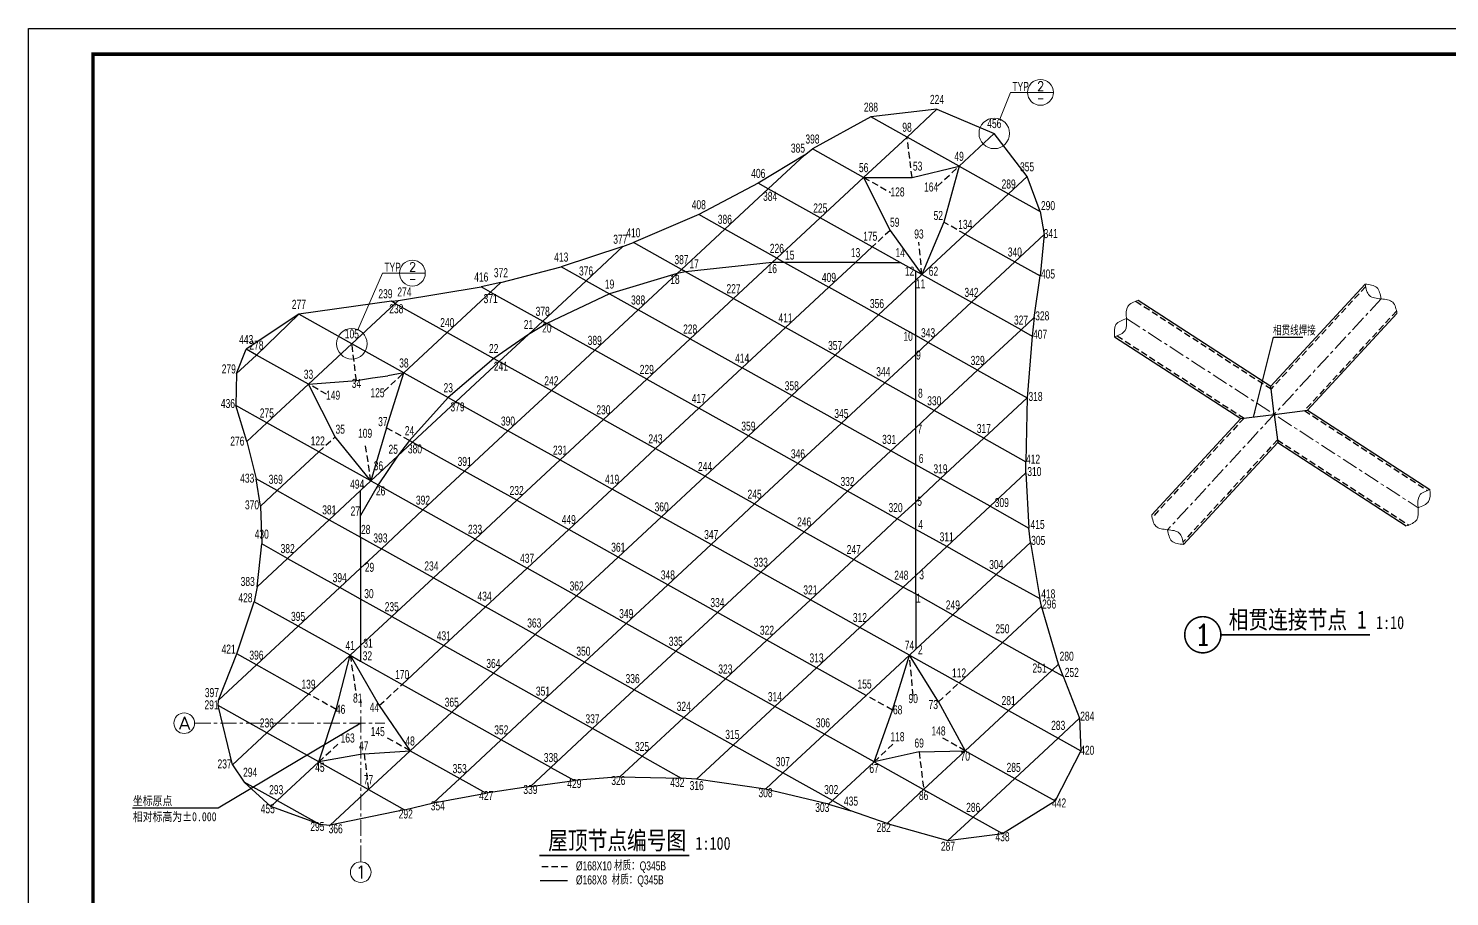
# Model space of a CAD drawing. Header units: millimetres. Extents: x -5285 to 713586, y 0 to 59400.
# Drawn here: x 538324 to 593361, y 25788 to 59400 of the extents above; entities that cross this region are included whole.
import ezdxf
from ezdxf.enums import TextEntityAlignment as Align

# ---------------------------------------------------------------- set-up
doc = ezdxf.new("R2010")
doc.units = ezdxf.units.MM
doc.header["$LTSCALE"] = 1000
for name, pattern in [('CENTER', [2, 1.25, -0.25, 0.25, -0.25]), ('DASHED', [0.75, 0.5, -0.25]), ('HIDDEN', [0.375, 0.25, -0.125])]:
    doc.linetypes.add(name, pattern=pattern)
doc.layers.get('0').update_dxf_attribs({"lineweight": 15})
for name, color, linetype, lineweight in [('BBEAM', 4, 'Continuous', 30), ('BEAM', 161, 'Continuous', 30), ('Index', 1, 'Continuous', 15), ('TD-Dash', 9, 'DASHED', 30), ('TD-DIM', 7, 'Continuous', 15), ('TD-DOTE', 252, 'CENTER', 15), ('TD-TEXT', 2, 'Continuous', 15), ('X-紧固件', 216, 'Continuous', 30)]:
    doc.layers.add(name, color=color, linetype=linetype, lineweight=lineweight)
doc.layers.add('PUB_TITLE', color=4, linetype='Continuous')
doc.styles.add('COMPLEX', font='COMPLEX')
doc.styles.add('T&D', font='haiwenrs.shx', dxfattribs={"width": 0.7, "bigfont": 'hztxt.shx'})
doc.styles.add('TITLE', font='simhei.ttf', dxfattribs={"width": 0.8})
doc.dimstyles.new('T&D100', dxfattribs={"dimscale": 100, "dimtxt": 3, "dimasz": 2, "dimexe": 1, "dimexo": 3, "dimtad": 1, "dimdec": 0, "dimzin": 0, "dimdsep": 46, "dimtxsty": 'T&D', "dimblk": 'ARCHTICK', "dimcen": 0.09, "dimclrt": 2, "dimadec": 0, "dimazin": 0, "dimtfac": 1, "dimtdec": 0, "dimtix": 1, "dimtmove": 2, "dimatfit": 0, "dimfxl": 1, "dimtolj": 1, "dimtzin": 0, "dimarcsym": 0})

# ---------------------------------------------------------------- blocks, each defined once
blk = doc.blocks.new('A$C6C48201D')
at = {"layer": 'PUB_TITLE'}
blk.add_lwpolyline([(0, -89100), (0, 0), (126150, 0), (126150, -89100)], close=True, dxfattribs=at)
at = {"layer": 'PUB_TITLE', "const_width": 210}
blk.add_lwpolyline([(3750, -87600), (124650, -87600), (124650, -1500), (3750, -1500)], close=True, dxfattribs=at)
blk = doc.blocks.new('_ArchTick')
at = {"color": 0, "linetype": 'ByBlock', "const_width": 0.25}
blk.add_lwpolyline([(-0.35, -0.35), (0.35, 0.35)], dxfattribs=at)
blk = doc.blocks.new('TD_详图1')
at = {"layer": 'TD-TEXT', "const_width": 0.6}
blk.add_lwpolyline([(-7, 0, 1), (7, 0, 1)], format="xyb", close=True, dxfattribs=at)
at = {"layer": 'TD-TEXT', "style": 'COMPLEX', "width": 1.047222}
blk.add_attdef('A', text='', height=8, dxfattribs=at).set_placement((-3.5, -3.97), (3.68, -3.97), align=Align.FIT)
blk = doc.blocks.new('TD_轴线')
at = {"layer": 'TD-DOTE', "color": 1, "linetype": 'Continuous'}
blk.add_circle((0, 0), 4, dxfattribs=at)
at = {"layer": 'TD-DOTE', "color": 1, "linetype": 'Continuous', "style": 'COMPLEX'}
blk.add_attdef('A', text='', height=5, dxfattribs=at).set_placement((-2.03, -2.51), (2.25, -2.51), align=Align.FIT)
blk = doc.blocks.new('TD_索引')
at = {"layer": 'Index'}
blk.add_line((-5, 0), (5, 0), dxfattribs=at)
at = {"layer": 'Index', "ltscale": 10}
blk.add_circle((0, 0), 5, dxfattribs=at)
at = {"layer": 'TD-TEXT', "style": 'T&D', "width": 0.7}
blk.add_attdef('TYP', (-10.86, 0.52), '', height=3.5, dxfattribs=at)
at = {"layer": 'TD-TEXT', "style": 'COMPLEX'}
for tag, width, p, p2 in [('1', 1.83243, (-1.3, 0.65), (1.44, 0.65)), ('10', 0.568685, (-1.3, -3.95), (1.44, -3.95))]:
    blk.add_attdef(tag, text='', height=3.5, dxfattribs=dict(at, width=width)).set_placement(p, p2, align=Align.FIT)

msp = doc.modelspace()

# ---------------------------------------------------------------- linework, layer by layer
at = {"layer": 'BBEAM'}
for p, q in [((573509.9, 56272.1), (570952.8, 55972.6)), ((572349.7, 55192.9), (573509.9, 56272.1)), ((573509.9, 56272.1), (575730.1, 55337.4)), ((570952.8, 55972.6), (568687.6, 54736.8)), ((572349.7, 55192.9), (570952.8, 55972.6)), ((570670.1, 53630.4), (572349.7, 55192.9)), ((574365.4, 54067.9), (572349.7, 55192.9)), ((574365.4, 54067.9), (575730.1, 55337.4)), ((577001, 53662.5), (575730.1, 55337.4)), ((568378, 54498.2), (566589.9, 53407.6)), ((566974.7, 53192.9), (568378, 54498.2)), ((568378, 54498.2), (568687.6, 54736.8)), ((570670.1, 53630.4), (568687.6, 54736.8)), ((572545.7, 53624.9), (574365.4, 54067.9)), ((574365.4, 54067.9), (573773.3, 51898.3)), ((574365.4, 54067.9), (576285, 52996.4)), ((566589.9, 53407.6), (564285.4, 52193.9)), ((566974.7, 53192.9), (566589.9, 53407.6)), ((570670.1, 53630.4), (568990.4, 52067.9)), ((570670.1, 53630.4), (572545.7, 53624.9)), ((570670.1, 53630.4), (571692.5, 51581.5)), ((576285, 52996.4), (577001, 53662.5)), ((577502.3, 52317), (577001, 53662.5)), ((566974.7, 53192.9), (565295.1, 51630.4)), ((568990.4, 52067.9), (566974.7, 53192.9)), ((574605.3, 51433.9), (576285, 52996.4)), ((576285, 52996.4), (577502.3, 52317)), ((577502.3, 52317), (577659.1, 51417.5)), ((564285.4, 52193.9), (561750.6, 51108.7)), ((565295.1, 51630.4), (564285.4, 52193.9)), ((568990.4, 52067.9), (567310.7, 50505.4)), ((571006, 50942.9), (568990.4, 52067.9)), ((573773.3, 51898.3), (572925.6, 49871.4)), ((565295.1, 51630.4), (563615.4, 50067.9)), ((567310.7, 50505.4), (565295.1, 51630.4)), ((571692.5, 51581.5), (572925.6, 49871.4)), ((572925.6, 49871.4), (574605.3, 51433.9)), ((574605.3, 51433.9), (576525, 50362.5)), ((576525, 50362.5), (577659.1, 51417.5)), ((577659.1, 51417.5), (577504.7, 49815.7)), ((561344.7, 50955.6), (558958.5, 50167)), ((559920.1, 49630.4), (561344.7, 50955.6)), ((561344.7, 50955.6), (561750.6, 51108.7)), ((563615.4, 50067.9), (561750.6, 51108.7)), ((571006, 50942.9), (570357.2, 50339.4)), ((572087.3, 50339.4), (571006, 50942.9)), ((556622.5, 49562.8), (558958.5, 50167)), ((559920.1, 49630.4), (558958.5, 50167)), ((567130.6, 50337.8), (563775.2, 49978.6)), ((567130.6, 50337.8), (565631, 48942.9)), ((567310.7, 50505.4), (567130.6, 50337.8)), ((567608.1, 50339.4), (567130.6, 50337.8)), ((567310.7, 50505.4), (567608.1, 50339.4)), ((570357.2, 50339.4), (567608.1, 50339.4)), ((567608.1, 50339.4), (569326.3, 49380.4)), ((570357.2, 50339.4), (569326.3, 49380.4)), ((570357.2, 50339.4), (572087.3, 50339.4)), ((572685.7, 50005.4), (572087.3, 50339.4)), ((576525, 50362.5), (574845.3, 48800)), ((576525, 50362.5), (577504.7, 49815.7)), ((556622.5, 49562.8), (555861.6, 49395.5)), ((556224.7, 49192.9), (556622.5, 49562.8)), ((559920.1, 49630.4), (558240.4, 48067.9)), ((559920.1, 49630.4), (560829.9, 49122.5)), ((563444.3, 49908.7), (560829.9, 49122.5)), ((563444.3, 49908.7), (561935.7, 48505.4)), ((563615.4, 50067.9), (563444.3, 49908.7)), ((563775.2, 49978.6), (563444.3, 49908.7)), ((563775.2, 49978.6), (563615.4, 50067.9)), ((565631, 48942.9), (563775.2, 49978.6)), ((572685.7, 49648.2), (571246, 48308.9)), ((572685.7, 49648.2), (572685.7, 50005.4)), ((572925.6, 49871.4), (572685.7, 50005.4)), ((572925.6, 49871.4), (572685.7, 49648.2)), ((572685.7, 47505.4), (572685.7, 49648.2)), ((572925.6, 49871.4), (574845.3, 48800)), ((577275.6, 48203.6), (577504.7, 49815.7)), ((552652.6, 48870), (555861.6, 49395.5)), ((554545.1, 47630.4), (556224.7, 49192.9)), ((556224.7, 49192.9), (555861.6, 49395.5)), ((556224.7, 49192.9), (558240.4, 48067.9)), ((560829.9, 49122.5), (558400.7, 47978.4)), ((560829.9, 49122.5), (561935.7, 48505.4)), ((569326.3, 49380.4), (567646.6, 47817.9)), ((571246, 48308.9), (569326.3, 49380.4)), ((590091.4, 49499.2), (586434.5, 45545.8)), ((552382.6, 48837.3), (548799.5, 48337.2)), ((550849.7, 47192.9), (552529.4, 48755.4)), ((552382.6, 48837.3), (552652.6, 48870)), ((552529.4, 48755.4), (552382.6, 48837.3)), ((552529.4, 48755.4), (552652.6, 48870)), ((552529.4, 48755.4), (554545.1, 47630.4)), ((561935.7, 48505.4), (560256, 46942.9)), ((563951.3, 47380.4), (561935.7, 48505.4)), ((565631, 48942.9), (563951.3, 47380.4)), ((565631, 48942.9), (567646.6, 47817.9)), ((574845.3, 48800), (573165.6, 47237.5)), ((576764.9, 47728.6), (574845.3, 48800)), ((581304.3, 48873.5), (586434.5, 45545.8)), ((548799.5, 48337.2), (546758.6, 46976.3)), ((548799.5, 48337.2), (547154.4, 46755.4)), ((550849.7, 47192.9), (548799.5, 48337.2)), ((557690.4, 47556.2), (558240.4, 48067.9)), ((558400.7, 47978.4), (557690.4, 47556.2)), ((558240.4, 48067.9), (558400.7, 47978.4)), ((558400.7, 47978.4), (560256, 46942.9)), ((571246, 48308.9), (569566.3, 46746.4)), ((572685.7, 47505.4), (571246, 48308.9)), ((576764.9, 47728.6), (577275.6, 48203.6)), ((577275.6, 48203.6), (577192.4, 47490)), ((591324.7, 48358.4), (587864.8, 44618)), ((552865.4, 46067.9), (554545.1, 47630.4)), ((554545.1, 47630.4), (556342.5, 46627.1)), ((557690.4, 47556.2), (556342.5, 46627.1)), ((556560.7, 46505.4), (557690.4, 47556.2)), ((563951.3, 47380.4), (562271.6, 45817.9)), ((563951.3, 47380.4), (565966.9, 46255.4)), ((567646.6, 47817.9), (565966.9, 46255.4)), ((569566.3, 46746.4), (567646.6, 47817.9)), ((572685.7, 46791.1), (572685.7, 47505.4)), ((573165.6, 47237.5), (572685.7, 47505.4)), ((576764.9, 47728.6), (575085.2, 46166.1)), ((576764.9, 47728.6), (577192.4, 47490)), ((577192.4, 47490), (577000, 45097.4)), ((580390.1, 47464.1), (585276.8, 44294.3)), ((546380.9, 46035.8), (546758.6, 46976.3)), ((547154.4, 46755.4), (546758.6, 46976.3)), ((549170.1, 45630.4), (550849.7, 47192.9)), ((552865.4, 46067.9), (550849.7, 47192.9)), ((558576.3, 45380.4), (560256, 46942.9)), ((562271.6, 45817.9), (560256, 46942.9)), ((572685.7, 46791.1), (571485.9, 45675)), ((573165.6, 47237.5), (572685.7, 46791.1)), ((572685.7, 45005.4), (572685.7, 46791.1)), ((575085.2, 46166.1), (573165.6, 47237.5)), ((547154.4, 46755.4), (546380.9, 46035.8)), ((549170.1, 45630.4), (547154.4, 46755.4)), ((556342.5, 46627.1), (554582.9, 45109.2)), ((556560.7, 46505.4), (554881, 44942.9)), ((556342.5, 46627.1), (556560.7, 46505.4)), ((556560.7, 46505.4), (558576.3, 45380.4)), ((565966.9, 46255.4), (564287.2, 44692.9)), ((567886.6, 45183.9), (565966.9, 46255.4)), ((569566.3, 46746.4), (567886.6, 45183.9)), ((571485.9, 45675), (569566.3, 46746.4)), ((546380.9, 46035.8), (546353.7, 44802.3)), ((549170.1, 45630.4), (551028, 45766.7)), ((551028, 45766.7), (551643.3, 45875.5)), ((551643.3, 45875.5), (552245.1, 45954.8)), ((552195.6, 43941.7), (552865.4, 46067.9)), ((552865.4, 46067.9), (552245.1, 45954.8)), ((552865.4, 46067.9), (554582.9, 45109.2)), ((562271.6, 45817.9), (560591.9, 44255.4)), ((562271.6, 45817.9), (564287.2, 44692.9)), ((575085.2, 46166.1), (573405.5, 44603.6)), ((575085.2, 46166.1), (577000, 45097.4)), ((549170.1, 45630.4), (547557.6, 44130.4)), ((550202.1, 43590.4), (549170.1, 45630.4)), ((558576.3, 45380.4), (556896.6, 43817.9)), ((560591.9, 44255.4), (558576.3, 45380.4)), ((567886.6, 45183.9), (566206.9, 43621.4)), ((569806.2, 44112.5), (567886.6, 45183.9)), ((571485.9, 45675), (569806.2, 44112.5)), ((572685.7, 45005.4), (571485.9, 45675)), ((547557.6, 44130.4), (546353.7, 44802.3)), ((546776.9, 43404.2), (546353.7, 44802.3)), ((554582.9, 45109.2), (553082.4, 43446.7)), ((554881, 44942.9), (553201.3, 43380.4)), ((554582.9, 45109.2), (554881, 44942.9)), ((554881, 44942.9), (556896.6, 43817.9)), ((562607.6, 43130.4), (564287.2, 44692.9)), ((566206.9, 43621.4), (564287.2, 44692.9)), ((572685.7, 43933.9), (572685.7, 45005.4)), ((573405.5, 44603.6), (572685.7, 45005.4)), ((573405.5, 44603.6), (572685.7, 43933.9)), ((575325.2, 43532.1), (573405.5, 44603.6)), ((575325.2, 43532.1), (577000, 45097.4)), ((577000, 45097.4), (576948.7, 42626)), ((587864.8, 44618), (592598.1, 41547.8)), ((547557.6, 44130.4), (546776.9, 43404.2)), ((549573.2, 43005.4), (547557.6, 44130.4)), ((560591.9, 44255.4), (558912.2, 42692.9)), ((560591.9, 44255.4), (562607.6, 43130.4)), ((569806.2, 44112.5), (568126.5, 42550)), ((571725.9, 43041.1), (569806.2, 44112.5)), ((585276.8, 44294.3), (581824.8, 40562.4)), ((551588.8, 41880.4), (550202.1, 43590.4)), ((552195.6, 43941.7), (551588.8, 41880.4)), ((556896.6, 43817.9), (555216.9, 42255.4)), ((558912.2, 42692.9), (556896.6, 43817.9)), ((564527.2, 42058.9), (566206.9, 43621.4)), ((568126.5, 42550), (566206.9, 43621.4)), ((572685.7, 43933.9), (571725.9, 43041.1)), ((572685.7, 42505.4), (572685.7, 43933.9)), ((575325.2, 43532.1), (573645.5, 41969.6)), ((575325.2, 43532.1), (576948.7, 42626)), ((546776.9, 43404.2), (547149.3, 41958.2)), ((549573.2, 43005.4), (547960.7, 41505.4)), ((551588.8, 41880.4), (549573.2, 43005.4)), ((553082.4, 43446.7), (552616.1, 42836)), ((552616.1, 42836), (553201.3, 43380.4)), ((553082.4, 43446.7), (553201.3, 43380.4)), ((553201.3, 43380.4), (555216.9, 42255.4)), ((562607.6, 43130.4), (560927.9, 41567.9)), ((562607.6, 43130.4), (564527.2, 42058.9)), ((571725.9, 43041.1), (570046.2, 41478.6)), ((572685.7, 42505.4), (571725.9, 43041.1)), ((586707.2, 43366.5), (583058.1, 39421.6)), ((586707.2, 43366.5), (591683.9, 40138.4)), ((551588.8, 41880.4), (552616.1, 42836)), ((552616.1, 42836), (551865.7, 41725.8)), ((558912.2, 42692.9), (557232.6, 41130.4)), ((558912.2, 42692.9), (560927.9, 41567.9)), ((566446.8, 40987.5), (568126.5, 42550)), ((570046.2, 41478.6), (568126.5, 42550)), ((572685.7, 41076.8), (572685.7, 42505.4)), ((573645.5, 41969.6), (572685.7, 42505.4)), ((576955.3, 42191.4), (576948.7, 42626)), ((547960.7, 41505.4), (547149.3, 41958.2)), ((547307.8, 40898), (547149.3, 41958.2)), ((551588.8, 41880.4), (551185.7, 41505.4)), ((551588.8, 41880.4), (551865.7, 41725.8)), ((555216.9, 42255.4), (553604.4, 40755.4)), ((557232.6, 41130.4), (555216.9, 42255.4)), ((564527.2, 42058.9), (562847.5, 40496.4)), ((564527.2, 42058.9), (566446.8, 40987.5)), ((573645.5, 41969.6), (572685.7, 41076.8)), ((575565.1, 40898.2), (573645.5, 41969.6)), ((575565.1, 40898.2), (576955.3, 42191.4)), ((576955.3, 42191.4), (577072.8, 40056.8)), ((547960.7, 41505.4), (547307.8, 40898)), ((547960.7, 41505.4), (549976.3, 40380.4)), ((551185.7, 41505.4), (549976.3, 40380.4)), ((551865.7, 41725.8), (551185.7, 40539.4)), ((551185.7, 40539.4), (551185.7, 41505.4)), ((551865.7, 41725.8), (553604.4, 40755.4)), ((560927.9, 41567.9), (559248.2, 40005.4)), ((562847.5, 40496.4), (560927.9, 41567.9)), ((568366.5, 39916.1), (570046.2, 41478.6)), ((571965.8, 40407.1), (570046.2, 41478.6)), ((547307.8, 40898), (547359.7, 39440.8)), ((553604.4, 40755.4), (551991.9, 39255.4)), ((555620.1, 39630.4), (553604.4, 40755.4)), ((557232.6, 41130.4), (555620.1, 39630.4)), ((557232.6, 41130.4), (559248.2, 40005.4)), ((566446.8, 40987.5), (564767.2, 39425)), ((566446.8, 40987.5), (568366.5, 39916.1)), ((572685.7, 41076.8), (571965.8, 40407.1)), ((572685.7, 40005.4), (572685.7, 41076.8)), ((575565.1, 40898.2), (573885.5, 39335.7)), ((575565.1, 40898.2), (577072.8, 40056.8)), ((549976.3, 40380.4), (548363.8, 38880.4)), ((549976.3, 40380.4), (551185.7, 39705.4)), ((551185.7, 39705.4), (551185.7, 40539.4)), ((562847.5, 40496.4), (561167.8, 38933.9)), ((564767.2, 39425), (562847.5, 40496.4)), ((570286.1, 38844.6), (571965.8, 40407.1)), ((572685.7, 40005.4), (571965.8, 40407.1)), ((551185.7, 39705.4), (551185.7, 38505.4)), ((551185.7, 39705.4), (551991.9, 39255.4)), ((555620.1, 39630.4), (554007.6, 38130.4)), ((555620.1, 39630.4), (557635.7, 38505.4)), ((557635.7, 38505.4), (559248.2, 40005.4)), ((561167.8, 38933.9), (559248.2, 40005.4)), ((568366.5, 39916.1), (566686.8, 38353.6)), ((568366.5, 39916.1), (570286.1, 38844.6)), ((572685.7, 38219.6), (572685.7, 40005.4)), ((573885.5, 39335.7), (572685.7, 40005.4)), ((577131.6, 39498.2), (577072.8, 40056.8)), ((547184.2, 37783.1), (547359.7, 39440.8)), ((548363.8, 38880.4), (547359.7, 39440.8)), ((551991.9, 39255.4), (551185.7, 38505.4)), ((554007.6, 38130.4), (551991.9, 39255.4)), ((564767.2, 39425), (563087.5, 37862.5)), ((566686.8, 38353.6), (564767.2, 39425)), ((572685.7, 38219.6), (573885.5, 39335.7)), ((575805.1, 38264.3), (573885.5, 39335.7)), ((575805.1, 38264.3), (577131.6, 39498.2)), ((577131.6, 39498.2), (577488.8, 37324.6)), ((548363.8, 38880.4), (547184.2, 37783.1)), ((548363.8, 38880.4), (550379.4, 37755.4)), ((561167.8, 38933.9), (559555.3, 37433.9)), ((563087.5, 37862.5), (561167.8, 38933.9)), ((570286.1, 38844.6), (568606.4, 37282.1)), ((570286.1, 38844.6), (572205.8, 37773.2)), ((551185.7, 38505.4), (550379.4, 37755.4)), ((551185.7, 38505.4), (551185.7, 37305.4)), ((554007.6, 38130.4), (552395.1, 36630.4)), ((554007.6, 38130.4), (556023.2, 37005.4)), ((556023.2, 37005.4), (557635.7, 38505.4)), ((559555.3, 37433.9), (557635.7, 38505.4)), ((566686.8, 38353.6), (565007.1, 36791.1)), ((568606.4, 37282.1), (566686.8, 38353.6)), ((572205.8, 37773.2), (572685.7, 38219.6)), ((572685.7, 37505.4), (572685.7, 38219.6)), ((574125.4, 36701.8), (575805.1, 38264.3)), ((575805.1, 38264.3), (577488.8, 37324.6)), ((547184.2, 37783.1), (547064.6, 37205.5)), ((550379.4, 37755.4), (548766.9, 36255.4)), ((551185.7, 37305.4), (550379.4, 37755.4)), ((559555.3, 37433.9), (557942.8, 35933.9)), ((561475, 36362.5), (559555.3, 37433.9)), ((563087.5, 37862.5), (561475, 36362.5)), ((565007.1, 36791.1), (563087.5, 37862.5)), ((572205.8, 37773.2), (570526.1, 36210.7)), ((572205.8, 37773.2), (572685.7, 37505.4)), ((572685.7, 37505.4), (572685.7, 35362.5)), ((572685.7, 37505.4), (574125.4, 36701.8)), ((546391.9, 35180.9), (547064.6, 37205.5)), ((548766.9, 36255.4), (547064.6, 37205.5)), ((551185.7, 37305.4), (551185.7, 35505.4)), ((552395.1, 36630.4), (551185.7, 37305.4)), ((554410.7, 35505.4), (556023.2, 37005.4)), ((557942.8, 35933.9), (556023.2, 37005.4)), ((568606.4, 37282.1), (566926.8, 35719.6)), ((570526.1, 36210.7), (568606.4, 37282.1)), ((576045.1, 35630.4), (577553.9, 37034)), ((577553.9, 37034), (577488.8, 37324.6)), ((578215.2, 34791.9), (577553.9, 37034)), ((551185.7, 35505.4), (552395.1, 36630.4)), ((552395.1, 36630.4), (554410.7, 35505.4)), ((561475, 36362.5), (559862.5, 34862.5)), ((563394.6, 35291.1), (561475, 36362.5)), ((565007.1, 36791.1), (563394.6, 35291.1)), ((566926.8, 35719.6), (565007.1, 36791.1)), ((572685.7, 35362.5), (574125.4, 36701.8)), ((574125.4, 36701.8), (576045.1, 35630.4)), ((548766.9, 36255.4), (547154.4, 34755.4)), ((550782.6, 35130.4), (548766.9, 36255.4)), ((557942.8, 35933.9), (556330.3, 34433.9)), ((559862.5, 34862.5), (557942.8, 35933.9)), ((570526.1, 36210.7), (568846.4, 34648.2)), ((572445.7, 35139.3), (570526.1, 36210.7)), ((550782.6, 35130.4), (551185.7, 35505.4)), ((551185.7, 35505.4), (551185.7, 34905.4)), ((552798.2, 34005.4), (554410.7, 35505.4)), ((556330.3, 34433.9), (554410.7, 35505.4)), ((563394.6, 35291.1), (561782.1, 33791.1)), ((565314.3, 34219.6), (563394.6, 35291.1)), ((566926.8, 35719.6), (565314.3, 34219.6)), ((568846.4, 34648.2), (566926.8, 35719.6)), ((572445.7, 35139.3), (572685.7, 35362.5)), ((574365.4, 34067.9), (576045.1, 35630.4)), ((576045.1, 35630.4), (577964.7, 34558.9)), ((545685.9, 33389.3), (546391.9, 35180.9)), ((547154.4, 34755.4), (545685.9, 33389.3)), ((547154.4, 34755.4), (546391.9, 35180.9)), ((549170.1, 33630.4), (547154.4, 34755.4)), ((550782.6, 35130.4), (549170.1, 33630.4)), ((550239.4, 33033.5), (550782.6, 35130.4)), ((550782.6, 35130.4), (551911.6, 33180.6)), ((550782.6, 35130.4), (551185.7, 34905.4)), ((551185.7, 34905.4), (552798.2, 34005.4)), ((559862.5, 34862.5), (558250, 33362.5)), ((561782.1, 33791.1), (559862.5, 34862.5)), ((572445.7, 35139.3), (570766, 33576.8)), ((571780.9, 33010.3), (572445.7, 35139.3)), ((573572.7, 33330.5), (572445.7, 35139.3)), ((572445.7, 35139.3), (574365.4, 34067.9)), ((577964.7, 34558.9), (578215.2, 34791.9)), ((578394.1, 34319.3), (578215.2, 34791.9)), ((556330.3, 34433.9), (554717.8, 32933.9)), ((558250, 33362.5), (556330.3, 34433.9)), ((565314.3, 34219.6), (563701.8, 32719.6)), ((567233.9, 33148.2), (565314.3, 34219.6)), ((568846.4, 34648.2), (567233.9, 33148.2)), ((570766, 33576.8), (568846.4, 34648.2)), ((577964.7, 34558.9), (576285, 32996.4)), ((577964.7, 34558.9), (578394.1, 34319.3)), ((578394.1, 34319.3), (579030.8, 32693.5)), ((549170.1, 33630.4), (547557.6, 32130.4)), ((552798.2, 34005.4), (554717.8, 32933.9)), ((561782.1, 33791.1), (560169.6, 32291.1)), ((563701.8, 32719.6), (561782.1, 33791.1)), ((570766, 33576.8), (569153.5, 32076.8)), ((574365.4, 34067.9), (576285, 32996.4)), ((545666.5, 33185.8), (545685.9, 33389.3)), ((547557.6, 32130.4), (545666.5, 33185.8)), ((546228.9, 30894.4), (545666.5, 33185.8)), ((549573.2, 31005.4), (550239.4, 33033.5)), ((551911.6, 33180.6), (553105.3, 31433.9)), ((558250, 33362.5), (556637.5, 31862.5)), ((560169.6, 32291.1), (558250, 33362.5)), ((567233.9, 33148.2), (565621.4, 31648.2)), ((569153.5, 32076.8), (567233.9, 33148.2)), ((573572.7, 33330.5), (574605.3, 31433.9)), ((553105.3, 31433.9), (554717.8, 32933.9)), ((556637.5, 31862.5), (554717.8, 32933.9)), ((563701.8, 32719.6), (562089.3, 31219.6)), ((565621.4, 31648.2), (563701.8, 32719.6)), ((571073.2, 31005.4), (571780.9, 33010.3)), ((574605.3, 31433.9), (576285, 32996.4)), ((576285, 32996.4), (578204.7, 31925)), ((578204.7, 31925), (579030.8, 32693.5)), ((579030.8, 32693.5), (579080.7, 31436)), ((547557.6, 32130.4), (546228.9, 30894.4)), ((549573.2, 31005.4), (547557.6, 32130.4)), ((560169.6, 32291.1), (558557.1, 30791.1)), ((562089.3, 31219.6), (560169.6, 32291.1)), ((569153.5, 32076.8), (567541, 30576.8)), ((571073.2, 31005.4), (569153.5, 32076.8)), ((578204.7, 31925), (576525, 30362.5)), ((578204.7, 31925), (579080.7, 31436)), ((551327.5, 31318.4), (553105.3, 31433.9)), ((553105.3, 31433.9), (551492.8, 29933.9)), ((553105.3, 31433.9), (555025, 30362.5)), ((556637.5, 31862.5), (555025, 30362.5)), ((558557.1, 30791.1), (556637.5, 31862.5)), ((565621.4, 31648.2), (564203.1, 30328.9)), ((567541, 30576.8), (565621.4, 31648.2)), ((572819.2, 31387.3), (571073.2, 31005.4)), ((572819.2, 31387.3), (574605.3, 31433.9)), ((574605.3, 31433.9), (572992.8, 29933.9)), ((574605.3, 31433.9), (576525, 30362.5)), ((579080.7, 31436), (578086.4, 29491)), ((546228.9, 30894.4), (546681.7, 30219.2)), ((549573.2, 31005.4), (547960.7, 29505.4)), ((551327.5, 31318.4), (549573.2, 31005.4)), ((549573.2, 31005.4), (551492.8, 29933.9)), ((562089.3, 31219.6), (561228.2, 30418.7)), ((562089.3, 31219.6), (563603.3, 30374.6)), ((571073.2, 31005.4), (569460.7, 29505.4)), ((571073.2, 31005.4), (572992.8, 29933.9)), ((555025, 30362.5), (554015.8, 29423.7)), ((555025, 30362.5), (556054, 29788.2)), ((558557.1, 30791.1), (557764, 30053.3)), ((557764, 30053.3), (559466.4, 30283.6)), ((558557.1, 30791.1), (559466.4, 30283.6)), ((561228.2, 30418.7), (559466.4, 30283.6)), ((561228.2, 30418.7), (563603.3, 30374.6)), ((564203.1, 30328.9), (563603.3, 30374.6)), ((566869.2, 29951.9), (564203.1, 30328.9)), ((567541, 30576.8), (566869.2, 29951.9)), ((569460.7, 29505.4), (567541, 30576.8)), ((576525, 30362.5), (574912.5, 28862.5)), ((576525, 30362.5), (578086.4, 29491)), ((547960.7, 29505.4), (546681.7, 30219.2)), ((546681.7, 30219.2), (547715.7, 29277.4)), ((551492.8, 29933.9), (550011.2, 28555.7)), ((551492.8, 29933.9), (552894, 29151.9)), ((554015.8, 29423.7), (556054, 29788.2)), ((557764, 30053.3), (556054, 29788.2)), ((569306.6, 29362.1), (566869.2, 29951.9)), ((572992.8, 29933.9), (571582.6, 28622.1)), ((572992.8, 29933.9), (574912.5, 28862.5)), ((547960.7, 29505.4), (547715.7, 29277.4)), ((549590.2, 28595.9), (547715.7, 29277.4)), ((547960.7, 29505.4), (549590.2, 28595.9)), ((552894, 29151.9), (554015.8, 29423.7)), ((569460.7, 29505.4), (569306.6, 29362.1)), ((569306.6, 29362.1), (570179.4, 29104.2)), ((569460.7, 29505.4), (570179.4, 29104.2)), ((576048.6, 28228.4), (578086.4, 29491)), ((552894, 29151.9), (550011.2, 28555.7)), ((571582.6, 28622.1), (570179.4, 29104.2)), ((571582.6, 28622.1), (573934.8, 27953.1)), ((574912.5, 28862.5), (573934.8, 27953.1)), ((574912.5, 28862.5), (576048.6, 28228.4)), ((549590.2, 28595.9), (550011.2, 28555.7)), ((573934.8, 27953.1), (576048.6, 28228.4)), ((559205.9, 26397.5), (558148.6, 26397.5))]:
    msp.add_line(p, q, dxfattribs=at)
at = {"layer": 'BEAM', "linetype": 'HIDDEN'}
for p, q in [((572545.7, 53624.9), (572349.7, 55192.9)), ((573532.5, 53293.1), (574365.4, 54067.9)), ((570670.1, 53630.4), (571714, 53047.7)), ((574605.3, 51433.9), (573773.3, 51898.3)), ((571692.5, 51581.5), (571006, 50942.9)), ((572925.6, 49871.4), (572811.2, 51127.1)), ((551028, 45766.7), (550849.7, 47192.9)), ((552083.6, 45340.6), (552865.4, 46067.9)), ((549871.1, 45239.1), (549170.1, 45630.4)), ((549573.2, 43005.4), (550202.1, 43590.4)), ((552195.6, 43941.7), (553082.4, 43446.7)), ((551588.8, 41880.4), (551363.7, 43345.9)), ((550782.6, 35130.4), (551025.2, 33550.3)), ((572588.6, 33571.1), (572445.7, 35139.3)), ((550239.4, 33033.5), (549170.1, 33630.4)), ((551911.6, 33180.6), (552798.2, 34005.4)), ((571780.9, 33010.3), (570766, 33576.8)), ((573572.7, 33330.5), (574365.4, 34067.9)), ((553105.3, 31433.9), (552147.6, 31968.5)), ((574605.3, 31433.9), (573693.1, 31943.1)), ((549573.2, 31005.4), (550346.6, 31724.8)), ((571073.2, 31005.4), (571849.2, 31727.2)), ((572819.2, 31387.3), (572992.8, 29933.9)), ((551327.5, 31318.4), (551492.8, 29933.9)), ((559205.9, 26940.6), (558148.6, 26940.6))]:
    msp.add_line(p, q, dxfattribs=at)
at = {"layer": 'Index'}
for points in [[(575947.2, 55888.4), (576355.4, 56924.3), (577016.8, 56924.3)], [(551084.9, 47736.4), (552032.4, 49926.5), (552693.8, 49926.5)]]:
    msp.add_lwpolyline(points, dxfattribs=at)
for centre in [(575730.1, 55337.4), (550849.7, 47192.9)]:
    msp.add_circle(centre, 592.2, dxfattribs=at)
at = {"layer": 'TD-Dash', "ltscale": 0.5}
for p, q in [((590109.9, 49401.3), (586447.5, 45442)), ((581211, 48838.7), (586447.5, 45442)), ((591306.2, 48456.2), (587741.6, 44602.6)), ((580483.3, 47498.9), (585400.1, 44309.7)), ((587741.6, 44602.6), (592504.8, 41513)), ((585400.1, 44309.7), (581843.3, 40464.5)), ((586694.2, 43470.3), (583039.6, 39519.4)), ((586694.2, 43470.3), (591777.1, 40173.2))]:
    msp.add_line(p, q, dxfattribs=at)
at = {"layer": 'TD-DOTE', "ltscale": 0.5}
for p, q in [((590708, 48928.8), (582441.5, 39992)), ((580847.2, 48168.8), (592141, 40843.1)), ((551193.5, 27134.7), (551193.5, 33412.6)), ((544757.6, 32501), (552124.4, 32501))]:
    msp.add_line(p, q, dxfattribs=at)
at = {"layer": 'TD-TEXT', "const_width": 60}
for points in [[(584504, 35925.4), (590279.5, 35925.4)], [(558108.5, 27378.8), (563922.7, 27378.8)]]:
    msp.add_lwpolyline(points, dxfattribs=at)
at = {"layer": 'TD-TEXT'}
for points in [[(591324.7, 48358.4), (591158.9, 48797.8), (590708, 48928.8), (590257.1, 49059.8), (590091.4, 49499.2)], [(590091.4, 49499.2), (590542.3, 49368.1), (590708, 48928.8)], [(580390.1, 47464.1), (580794.8, 47702.2), (580847.2, 48168.8), (580899.6, 48635.4), (581304.3, 48873.5)], [(580390.1, 47464.1), (580442.4, 47930.7), (580847.2, 48168.8)], [(591683.9, 40138.4), (592088.6, 40376.4), (592141, 40843.1), (592193.4, 41309.7), (592598.1, 41547.8)], [(592598.1, 41547.8), (592545.7, 41081.2), (592141, 40843.1)], [(583058.1, 39421.6), (582892.4, 39860.9), (582441.5, 39992), (581990.6, 40123), (581824.8, 40562.4)], [(583058.1, 39421.6), (582607.2, 39552.6), (582441.5, 39992)]]:
    msp.add_spline(points, degree=3, dxfattribs=at)
at = {"layer": 'X-紧固件', "ltscale": 0.5}
for p, q in [((586570.8, 44456.2), (586434.5, 45545.8)), ((586570.8, 44456.2), (587864.8, 44618)), ((585276.8, 44294.3), (586570.8, 44456.2)), ((586570.8, 44456.2), (586707.2, 43366.5))]:
    msp.add_line(p, q, dxfattribs=at)

# ---------------------------------------------------------------- block references
at = {"layer": 'Index'}
ref = msp.add_blockref('TD_索引', (577516.8, 56924.3), dxfattribs=dict(at, xscale=100, yscale=100, zscale=100))
ref.add_attrib('TYP', 'TYP', (576430.8, 56976.4), dxfattribs={"height": 350, "style": 'T&D', "width": 0.7})
ref.add_attrib('10', '-', dxfattribs={"height": 350, "style": 'COMPLEX', "width": 0.916215}).set_placement((577386.4, 56529.3), (577661.2, 56529.3), align=Align.FIT)
ref.add_attrib('1', '2', dxfattribs={"height": 350, "style": 'COMPLEX', "width": 1.177991}).set_placement((577386.4, 56989.1), (577661.2, 56989.1), align=Align.FIT)
ref = msp.add_blockref('TD_索引', (553193.8, 49926.5), dxfattribs=dict(at, xscale=100, yscale=100, zscale=100))
ref.add_attrib('TYP', 'TYP', (552107.8, 49978.5), dxfattribs={"height": 350, "style": 'T&D', "width": 0.7})
ref.add_attrib('10', '-', dxfattribs={"height": 350, "style": 'COMPLEX', "width": 0.916215}).set_placement((553063.3, 49531.4), (553338.2, 49531.4), align=Align.FIT)
ref.add_attrib('1', '2', dxfattribs={"height": 350, "style": 'COMPLEX', "width": 1.177991}).set_placement((553063.3, 49991.3), (553338.2, 49991.3), align=Align.FIT)
at = {"layer": 'TD-DIM', "ltscale": 0.5, "xscale": 0.6666666666666666, "yscale": 0.6666666666666666, "zscale": 0.6666666666666666}
msp.add_blockref('A$C6C48201D', (538324, 59400), dxfattribs=at)
at = {"layer": 'TD-DOTE'}
ref = msp.add_blockref('TD_轴线', (544357.6, 32501), dxfattribs=dict(at, xscale=100, yscale=100, zscale=100))
ref.add_attrib('A', 'A', dxfattribs={"color": 1, "height": 500, "style": 'COMPLEX'}).set_placement((544154.4, 32250.4), (544583, 32250.4), align=Align.FIT)
ref = msp.add_blockref('TD_轴线', (551193.5, 26734.7), dxfattribs=dict(at, xscale=100, yscale=100, zscale=100))
ref.add_attrib('A', '1', dxfattribs={"color": 1, "height": 500, "style": 'COMPLEX', "width": 2}).set_placement((550990.3, 26484.2), (551418.9, 26484.2), align=Align.FIT)
at = {"layer": 'TD-TEXT'}
ref = msp.add_blockref('TD_详图1', (583804, 35925.4), dxfattribs=dict(at, xscale=100, yscale=100, zscale=100))
ref.add_attrib('A', '1', dxfattribs={"height": 800, "style": 'COMPLEX', "width": 2.094444}).set_placement((583454, 35528.7), (584172.1, 35528.7), align=Align.FIT)

# ---------------------------------------------------------------- texts
at = {"layer": 'TD-TEXT', "style": 'T&D', "width": 0.7}
for s, p in [('224', (573509.9, 56372.1)), ('288', (570952.8, 56072.6)), ('98', (572349.7, 55292.9)), ('456', (575730.1, 55437.4)), ('398', (568687.6, 54836.8)), ('385', (568125.4, 54485.8)), ('49', (574365.4, 54167.9)), ('406', (566589.9, 53507.6)), ('56', (570670.1, 53730.4)), ('53', (572760.4, 53789.3)), ('355', (577001, 53762.5)), ('164', (573282.5, 52981)), ('289', (576285, 53096.4)), ('384', (567047.8, 52619.6)), ('128', (571982, 52790.6)), ('408', (564285.4, 52293.9)), ('225', (568990.4, 52167.9)), ('52', (573560.8, 51877.6)), ('290', (577810.5, 52259.5)), ('386', (565295.1, 51730.4)), ('59', (571873.7, 51614.8)), ('134', (574605.3, 51533.9)), ('377', (561246.7, 50957.6)), ('410', (561750.6, 51208.7)), ('175', (570925.6, 51075)), ('93', (572811.2, 51161.2)), ('341', (577913.5, 51177.3)), ('413', (558958.5, 50267)), ('226', (567310.7, 50605.4)), ('15', (567810.4, 50346.1)), ('13', (570357.2, 50439.4)), ('14', (572087.3, 50439.4)), ('340', (576525, 50462.5)), ('372', (556622.5, 49662.8)), ('376', (559920.1, 49730.4)), ('387', (563615.4, 50167.9)), ('17', (564104.3, 50008.8)), ('16', (567130.6, 49821.1)), ('12', (572450.6, 49722.8)), ('62', (573373, 49718.1)), ('416', (555861.6, 49495.5)), ('19', (560829.9, 49222.5)), ('18', (563362, 49404.5)), ('409', (569326.3, 49480.4)), ('11', (572873.8, 49234.8)), ('405', (577807.7, 49612.7)), ('239', (552150.5, 48847.9)), ('274', (552884.7, 48916.8)), ('371', (556224.7, 48659)), ('388', (561935.7, 48605.4)), ('227', (565631, 49042.9)), ('342', (574845.3, 48900)), ('277', (548799.5, 48437.2)), ('238', (552572, 48266)), ('378', (558240.4, 48167.9)), ('356', (571186.3, 48468.6)), ('328', (577587.4, 47991.8)), ('240', (554545.1, 47730.4)), ('21', (557690.4, 47656.2)), ('20', (558400.7, 47522.5)), ('228', (563951.3, 47480.4)), ('411', (567646.6, 47917.9)), ('327', (576764.9, 47828.6)), ('443', (546758.6, 47076.3)), ('105', (550849.7, 47292.9)), ('389', (560256, 47042.9)), ('10', (572392, 47200.3)), ('343', (573165.6, 47337.5)), ('407', (577504.1, 47278.2)), ('278', (547154.4, 46855.4)), ('22', (556342.5, 46727.1)), ('414', (565966.9, 46355.4)), ('357', (569566.3, 46846.4)), ('9', (572792.7, 46474.4)), ('279', (546082.9, 45937.3)), ('38', (552865.4, 46167.9)), ('241', (556621.5, 46040)), ('229', (562271.6, 45917.9)), ('344', (571430.3, 45830.6)), ('329', (575085.2, 46266.1)), ('33', (549170.1, 45730.4)), ('34', (551028, 45376.3)), ('242', (558576.3, 45480.4)), ('358', (567886.6, 45283.9)), ('149', (550123.8, 44919.6)), ('125', (551842.6, 45014.6)), ('23', (554582.9, 45209.2)), ('417', (564287.2, 44792.9)), ('8', (572865.9, 44996.5)), ('330', (573405.5, 44703.6)), ('318', (577325.6, 44871.7)), ('436', (546050.4, 44599)), ('275', (547557.6, 44230.4)), ('379', (554941.8, 44468.1)), ('230', (560591.9, 44355.4)), ('345', (569806.2, 44212.5)), ('35', (550398.6, 43604)), ('37', (552049.9, 43896)), ('390', (556896.6, 43917.9)), ('359', (566206.9, 43721.4)), ('7', (572844.9, 43606.8)), ('317', (575325.2, 43632.1)), ('276', (546415.5, 43142.8)), ('122', (549528.5, 43150)), ('109', (551363.7, 43445.9)), ('24', (553082.4, 43546.7)), ('243', (562607.6, 43230.4)), ('331', (571658.3, 43208.6)), ('25', (552451.6, 42827.1)), ('380', (553293.3, 42841.5)), ('231', (558912.2, 42792.9)), ('346', (568126.5, 42650)), ('6', (572898, 42470.7)), ('36', (551878.5, 42187.5)), ('391', (555216.9, 42355.4)), ('244', (564527.2, 42158.9)), ('319', (573645.5, 42069.6)), ('412', (577230.5, 42444.2)), ('310', (577281.5, 41965.2)), ('433', (546798.2, 41707.2)), ('369', (547901.8, 41664.2)), ('494', (551056.1, 41475.8)), ('419', (560927.9, 41667.9)), ('332', (570046.2, 41578.6)), ('26', (551963.3, 41213.4)), ('392', (553604.4, 40855.4)), ('232', (557232.6, 41230.4)), ('245', (566446.8, 41087.5)), ('370', (546983.9, 40674.1)), ('381', (549976.3, 40480.4)), ('27', (550983.2, 40436.9)), ('360', (562847.5, 40596.4)), ('320', (571905.7, 40567.2)), ('5', (572836.8, 40813.6)), ('309', (576021, 40764.9)), ('28', (551386.1, 39722.6)), ('233', (555620.1, 39730.4)), ('449', (559248.2, 40105.4)), ('246', (568366.5, 40016.1)), ('4', (572875.5, 39915.5)), ('415', (577406, 39917.9)), ('430', (547359.7, 39540.8)), ('393', (551954.9, 39392.4)), ('347', (564767.2, 39525)), ('311', (573885.5, 39435.7)), ('305', (577431.1, 39298.7)), ('382', (548363.8, 38980.4)), ('361', (561167.8, 39033.9)), ('247', (570286.1, 38944.6)), ('29', (551533.8, 38257.2)), ('234', (553929.7, 38308.2)), ('437', (557635.7, 38605.4)), ('333', (566686.8, 38453.6)), ('304', (575805.1, 38364.3)), ('383', (546816.5, 37707.3)), ('394', (550379.4, 37855.4)), ('362', (559555.3, 37533.9)), ('348', (563087.5, 37962.5)), ('248', (572129.4, 37949.6)), ('3', (572914.4, 37964.6)), ('428', (546728.9, 37076.5)), ('30', (551511, 37236.8)), ('434', (555988.9, 37139.6)), ('321', (568606.4, 37382.1)), ('1', (572791.9, 37062.7)), ('418', (577819.8, 37226.6)), ('235', (552395.1, 36730.4)), ('349', (561475, 36462.5)), ('334', (565007.1, 36891.1)), ('249', (574125.4, 36801.8)), ('296', (577853.7, 36834.2)), ('395', (548766.9, 36355.4)), ('363', (557915.1, 36100.7)), ('312', (570526.1, 36310.7)), ('250', (576045.1, 35876)), ('31', (551475.8, 35315.3)), ('431', (554410.7, 35605.4)), ('335', (563394.6, 35391.1)), ('322', (566926.8, 35819.6)), ('421', (546077.6, 35089.2)), ('396', (547154.4, 34855.4)), ('41', (550782.6, 35230.4)), ('32', (551452.2, 34830)), ('350', (559817.3, 35007.7)), ('74', (572445.7, 35239.3)), ('2', (572863, 35063.7)), ('280', (578532.6, 34814.2)), ('364', (556330.3, 34533.9)), ('323', (565314.3, 34319.6)), ('313', (568846.4, 34748.2)), ('251', (577483.1, 34356.8)), ('139', (549170.1, 33730.4)), ('170', (552798.2, 34105.4)), ('336', (561722.4, 33947.8)), ('155', (570705.6, 33737.2)), ('112', (574365.4, 34167.9)), ('252', (578731, 34188.4)), ('397', (545429.5, 33405.6)), ('81', (551077.6, 33191.9)), ('351', (558250, 33462.5)), ('314', (567233.9, 33248.2)), ('90', (572588.6, 33173.5)), ('291', (545415.3, 32932.9)), ('46', (550413.5, 32760.4)), ('44', (551721.6, 32834.8)), ('365', (554717.8, 33033.9)), ('324', (563701.8, 32874.2)), ('68', (571987.2, 32738.4)), ('73', (573366.5, 32942.9)), ('281', (576285, 33096.4)), ('236', (547557.6, 32230.4)), ('337', (560169.6, 32391.1)), ('306', (569093.1, 32237.2)), ('283', (578204.7, 32137.7)), ('284', (579331.5, 32492.9)), ('163', (550687, 31647.7)), ('145', (551852.3, 31895.9)), ('48', (553105.3, 31533.9)), ('352', (556637.5, 31962.5)), ('315', (565583.6, 31786)), ('118', (571979.9, 31696.5)), ('148', (573569.9, 31919.9)), ('47', (551311.2, 31347.9)), ('325', (562089.3, 31319.6)), ('69', (572819.2, 31452.1)), ('70', (574605.3, 30943.8)), ('420', (579330.2, 31173.3)), ('237', (545921.6, 30643.4)), ('45', (549613, 30514.5)), ('353', (555025, 30462.5)), ('338', (558557.1, 30891.1)), ('307', (567541, 30731.7)), ('67', (571073.2, 30469.8)), ('285', (576477.7, 30509.8)), ('294', (546910.3, 30320.8)), ('77', (551492.8, 30033.9)), ('429', (559466.4, 29884.1)), ('326', (561170.6, 30003.2)), ('432', (563454.4, 29924.4)), ('293', (547919.9, 29646.2)), ('427', (556054, 29416.8)), ('339', (557764, 29653.9)), ('316', (564203.1, 29806.5)), ('308', (566869.2, 29528.7)), ('302', (569414.3, 29651.7)), ('86', (572992.8, 29421.1)), ('455', (547591.9, 28909.1)), ('354', (554179.5, 29022)), ('303', (569067.9, 28957.7)), ('435', (570179.4, 29204.2)), ('286', (574912.5, 28962.5)), ('442', (578239.5, 29131.9)), ('295', (549513.8, 28219.6)), ('292', (552937.6, 28706.5)), ('282', (571446.5, 28183.7)), ('366', (550222.2, 28132.1)), ('438', (576048.6, 27824)), ('287', (573934.8, 27458))]:
    msp.add_text(s, height=350, dxfattribs=at).set_placement(p, align=Align.BOTTOM_CENTER)
at = {"layer": 'TD-TEXT'}
for s, height, style, width, p in [('相贯线焊接', 350, 'T&D', 0.7, (586523.6, 47517.2)), ('1:10', 500, 'TITLE', 0.8, (590514, 36146.3)), ('坐标原点', 350, 'TITLE', 0.8, (542369.5, 29325.1, -838)), ('相对标高为%%P0.000', 350, 'TITLE', 0.8, (542369.5, 28706.4, -838)), ('1:100', 500, 'TITLE', 0.8, (564157.1, 27599.7)), ('%%C168X10 材质：Q345B', 350, 'T&D', 0.7, (559529.6, 26801.3)), ('%%C168X8  材质：Q345B', 350, 'T&D', 0.7, (559529.6, 26258.1))]:
    msp.add_text(s, height=height, dxfattribs=dict(at, style=style, width=width)).set_placement(p)
at = {"layer": 'TD-TEXT', "style": 'TITLE', "width": 0.8}
for s, p in [('相贯连接节点 1', (590153.1, 36160.7)), ('屋顶节点编号图', (563796.2, 27614.1))]:
    msp.add_text(s, height=700, dxfattribs=at).set_placement(p, align=Align.RIGHT)

# ---------------------------------------------------------------- leaders
at = {"layer": 'TD-TEXT', "ltscale": 0.5}
msp.add_leader([(585767.9, 44355.7), (586537.7, 47446.1), (587678.4, 47446.1)], dimstyle='T&D100', override={"dimgap": 0.625, "dimtad": 0, "dimfxl": 1.5, "dimarcsym": 1}, dxfattribs=at)
msp.add_leader([(551193.5, 32501), (545668.2, 29211.5), (542360.8, 29211.5)], dimstyle='T&D100', dxfattribs=at)

doc.saveas('drawing.dxf')
